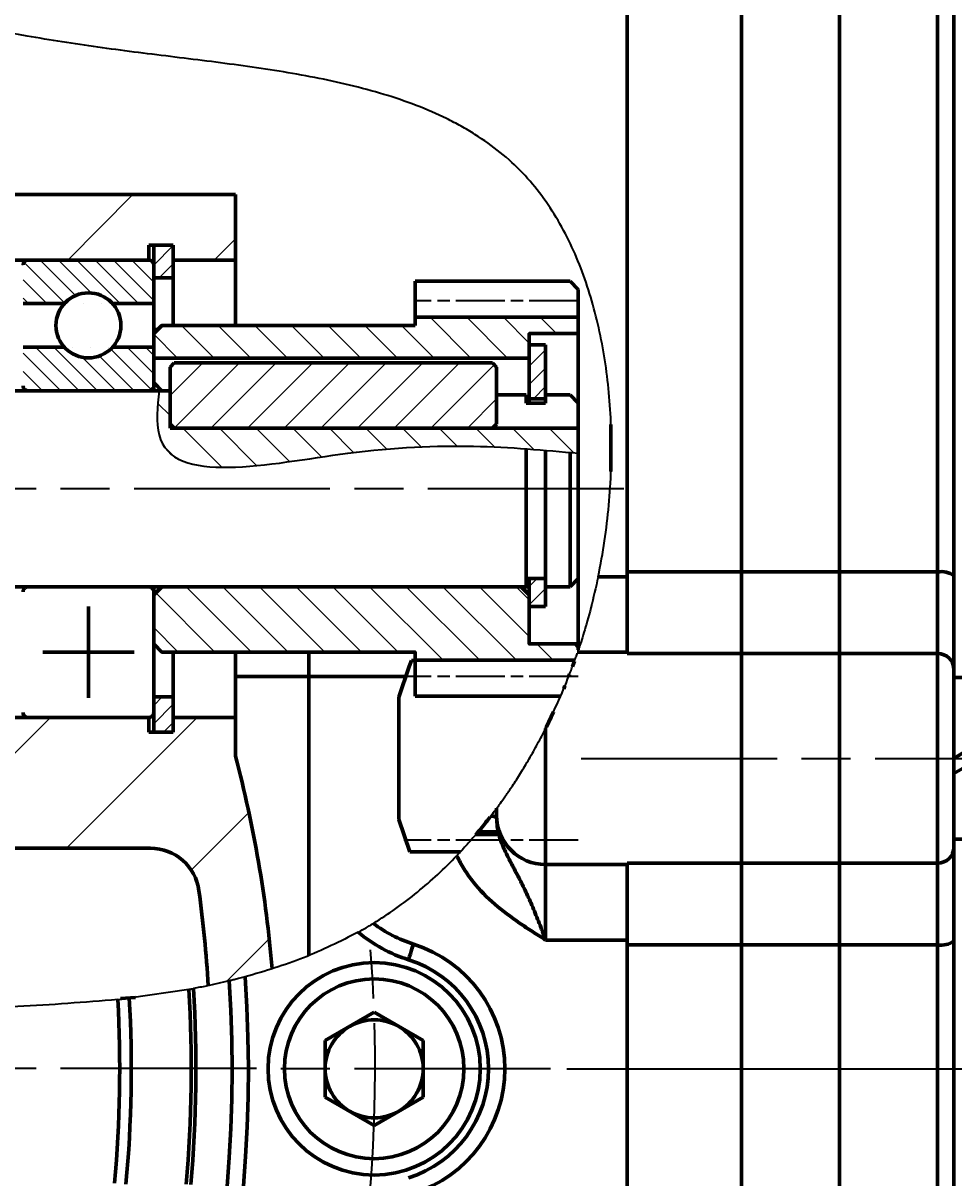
# Model space of a CAD drawing. Header units: millimetres. Extents: x 7343 to 8240, y 5038 to 5694.
# Drawn here: x 7679.2 to 7736.2, y 5174.2 to 5244.9 of the extents above; entities that cross this region are included whole.
import ezdxf

# ---------------------------------------------------------------- set-up
doc = ezdxf.new("R2010")
doc.units = ezdxf.units.MM
doc.linetypes.add('AM_ISO08W050', pattern=[18, 12, -1.5, 3, -1.5])
for name, color, linetype, lineweight in [('AM_5', 3, 'Continuous', 25), ('AM_7', 4, 'AM_ISO08W050', 25), ('AM_BOR', 7, 'Continuous', 50), ('剖面线', 5, 'Continuous', 20)]:
    doc.layers.add(name, color=color, linetype=linetype, lineweight=lineweight)
doc.styles.add('工程字', font='gbenor.shx', dxfattribs={"width": 0.707, "bigfont": 'hztxt.shx'})
doc.dimstyles.new('AM_GB$0', dxfattribs={"dimtxt": 3.5, "dimasz": 2.5, "dimexe": 1, "dimexo": 1, "dimgap": 0.5, "dimtad": 1, "dimdsep": 46, "dimtxsty": '工程字', "dimcen": 0, "dimclrd": 256, "dimclre": 256, "dimclrt": 2, "dimadec": 0, "dimazin": 2, "dimtp": 0.1, "dimtm": 0.1, "dimtfac": 0.71, "dimtmove": 0, "dimatfit": 3, "dimfxl": 0, "dimlwd": -1, "dimlwe": -1, "dimarcsym": 0})
pattern_1 = [(45, (6750.2519, 4831.9371), (-0.561266, 0.561266), [])]
pattern_2 = [(45, (6629.774, 4564.3836), (-4.490128, 4.490128), [])]

# ---------------------------------------------------------------- blocks, each defined once
blk = doc.blocks.new('*D48')
at = {"layer": 'AM_5', "transparency": 16777216}
for p, q in [((7823.674, 5199.87), (7835.674, 5199.87)), ((7834.674, 5183.368), (7834.674, 5197.37)), ((7712.474, 5180.868), (7835.674, 5180.868))]:
    blk.add_line(p, q, dxfattribs=at)
for points in [[(7834.258, 5197.37), (7835.091, 5197.37), (7834.674, 5199.87)], [(7834.258, 5183.368), (7835.091, 5183.368), (7834.674, 5180.868)]]:
    blk.add_solid(points, dxfattribs=at)
at = {"layer": 'Defpoints', "color": 0}
for p in [(7822.674, 5199.87), (7834.674, 5199.87), (7711.474, 5180.868)]:
    blk.add_point(p, dxfattribs=at)
at = {"layer": 'AM_5', "color": 2, "transparency": 16777216, "insert": (7831.674, 5190.369), "char_height": 5, "attachment_point": 5, "rotation": 90, "style": '工程字'}
blk.add_mtext('19', dxfattribs=at)
blk = doc.blocks.new('*D45')
at = {"layer": 'AM_5', "transparency": 16777216}
for p, q in [((7456.68, 5182.025), (7456.68, 5283.574)), ((7822.674, 5200.87), (7822.674, 5283.574)), ((7459.18, 5282.574), (7820.174, 5282.574))]:
    blk.add_line(p, q, dxfattribs=at)
for points in [[(7459.18, 5282.991), (7459.18, 5282.157), (7456.68, 5282.574)], [(7820.174, 5282.991), (7820.174, 5282.157), (7822.674, 5282.574)]]:
    blk.add_solid(points, dxfattribs=at)
at = {"layer": 'Defpoints', "color": 0}
for p in [(7822.674, 5282.574), (7822.674, 5199.87), (7456.68, 5181.025)]:
    blk.add_point(p, dxfattribs=at)
at = {"layer": 'AM_5', "color": 2, "transparency": 16777216, "insert": (7634.731, 5285.574), "char_height": 5, "attachment_point": 5, "style": '工程字'}
blk.add_mtext('366', dxfattribs=at)

msp = doc.modelspace()

# ---------------------------------------------------------------- hatches: boundary and pattern name
at = {"layer": '剖面线'}
h = msp.add_hatch(dxfattribs=at)
h.set_pattern_fill('ANSI31', color=256, scale=2, style=0)
h.set_pattern_definition(pattern_2)
edge = h.paths.add_edge_path(flags=0)
edge.add_line((7586.18, 5236.657), (7586.18, 5198.073))
edge.add_spline(control_points=[(7586.18, 5198.073), (7587.314, 5196.162), (7588.646, 5194.426), (7590.18, 5192.921)], knot_values=[0.088397, 0.088397, 0.088397, 0.088397, 0.108326, 0.108326, 0.108326, 0.108326], weights=[1, 1, 1, 1], degree=3, periodic=0)
edge.add_line((7590.18, 5192.921), (7590.18, 5198.37))
edge.add_line((7590.18, 5198.37), (7596.18, 5198.37))
edge.add_arc((7596.18, 5201.37), 3, 270, 360)
edge.add_line((7599.18, 5201.37), (7599.18, 5202.37))
edge.add_line((7599.18, 5202.37), (7591.18, 5202.37))
edge.add_line((7591.18, 5202.37), (7591.18, 5204.37))
edge.add_line((7591.18, 5204.37), (7589.18, 5204.37))
edge.add_line((7589.18, 5204.37), (7589.18, 5228.37))
edge.add_line((7589.18, 5228.37), (7591.18, 5228.37))
edge.add_line((7591.18, 5228.37), (7591.18, 5230.37))
edge.add_line((7591.18, 5230.37), (7599.18, 5230.37))
edge.add_line((7599.18, 5230.37), (7599.18, 5245.212))
edge.add_arc((7621.18, 5180.87), 68, 105, 108.8765, ccw=False)
edge.add_line((7603.581, 5246.553), (7603.847, 5245.558))
edge.add_arc((7605.779, 5246.075), 2, 195, 283.28942)
edge.add_arc((7621.18, 5180.87), 65, 76.71058, 103.28942, ccw=False)
edge.add_arc((7636.582, 5246.075), 2, 256.71058, 345)
edge.add_line((7638.513, 5245.558), (7638.78, 5246.553))
edge.add_arc((7621.18, 5180.87), 68, 51.88419, 75, ccw=False)
edge.add_line((7663.153, 5234.37), (7654.18, 5234.37))
edge.add_line((7654.18, 5234.37), (7654.18, 5228.37))
edge.add_line((7654.18, 5228.37), (7659.18, 5228.37))
edge.add_line((7659.18, 5228.37), (7659.18, 5230.37))
edge.add_line((7659.18, 5230.37), (7686.88, 5230.37))
edge.add_line((7686.88, 5230.37), (7686.88, 5231.27))
edge.add_line((7686.88, 5231.27), (7688.38, 5231.27))
edge.add_line((7688.38, 5231.27), (7688.38, 5230.37))
edge.add_line((7688.38, 5230.37), (7692.18, 5230.37))
edge.add_line((7692.18, 5230.37), (7692.18, 5234.37))
edge.add_line((7692.18, 5234.37), (7672.026, 5234.37))
edge.add_arc((7620.18, 5180.87), 74.5, 45.89951, 59.21122)
edge.add_line((7658.315, 5244.87), (7675.009, 5244.87))
edge.add_spline(control_points=[(7675.009, 5244.87), (7657.894, 5248.157), (7634.01, 5256.235), (7597.891, 5254.495), (7588.183, 5242.507), (7585.877, 5237.971)], knot_values=[0.690379, 0.690379, 0.690379, 0.690379, 0.839999, 0.930271, 0.973501, 0.973501, 0.973501, 0.973501], weights=[1, 1, 1, 1, 1, 1], degree=3, periodic=0)
edge.add_arc((7583.18, 5236.657), 3, 0, 25.9685, ccw=False)
h = msp.add_hatch(dxfattribs=at)
h.set_pattern_fill('ANSI31', color=256, scale=0.25)
h.set_pattern_definition(pattern_1)
h.paths.add_polyline_path([(7687.18, 5229.271), (7688.38, 5229.271), (7688.38, 5231.27), (7687.18, 5231.27)])
h.paths.add_polyline_path([(7688.38, 5203.627), (7687.18, 5203.627), (7687.18, 5202.67), (7687.18, 5201.47), (7688.38, 5201.47)])
h = msp.add_hatch(dxfattribs=at)
h.set_pattern_fill('ANSI31', color=256, scale=0.25, angle=90)
h.set_pattern_definition([(135, (6838.2535, 4831.9371), (-0.561266, -0.561266), [])])
edge = h.paths.add_edge_path()
edge.add_spline(control_points=[(7687.182, 5230.07), (7687.18, 5230.097), (7687.175, 5230.158), (7687.132, 5230.245), (7687.061, 5230.317), (7686.973, 5230.362), (7686.91, 5230.367), (7686.882, 5230.37)], knot_values=[0, 0, 0, 0, 0.173364, 0.388024, 0.602686, 0.817349, 1, 1, 1, 1], degree=3, periodic=0)
edge.add_line((7686.882, 5230.37), (7679.482, 5230.37))
edge.add_spline(control_points=[(7679.482, 5230.37), (7679.466, 5230.369), (7679.417, 5230.367), (7679.337, 5230.339), (7679.256, 5230.276), (7679.201, 5230.189), (7679.183, 5230.116), (7679.182, 5230.076), (7679.182, 5230.07)], knot_values=[0, 0, 0, 0, 0.099601, 0.314257, 0.528911, 0.743572, 0.958229, 1, 1, 1, 1], degree=3, periodic=0)
edge.add_line((7679.182, 5230.07), (7679.182, 5228.37))
edge.add_line((7679.182, 5228.37), (7679.182, 5227.703))
edge.add_line((7679.182, 5227.703), (7681.705, 5227.703))
edge.add_arc((7683.182, 5226.37), 1.99, 42.06856, 137.93144, ccw=False)
edge.add_line((7684.659, 5227.703), (7687.182, 5227.703))
edge.add_line((7687.182, 5227.703), (7687.182, 5230.07))
edge = h.paths.add_edge_path()
edge.add_line((7687.182, 5225.036), (7684.659, 5225.036))
edge.add_arc((7683.182, 5226.37), 1.99, 222.06856, 317.93144, ccw=False)
edge.add_line((7681.705, 5225.036), (7679.182, 5225.036))
edge.add_line((7679.182, 5225.036), (7679.182, 5222.67))
edge.add_spline(control_points=[(7679.182, 5222.67), (7679.183, 5222.647), (7679.187, 5222.592), (7679.223, 5222.507), (7679.291, 5222.431), (7679.381, 5222.379), (7679.448, 5222.373), (7679.482, 5222.37)], knot_values=[0, 0, 0, 0, 0.14166, 0.356349, 0.571042, 0.785732, 1, 1, 1, 1], degree=3, periodic=0)
edge.add_line((7679.482, 5222.37), (7686.882, 5222.37))
edge.add_spline(control_points=[(7686.882, 5222.37), (7686.892, 5222.37), (7686.937, 5222.371), (7687.013, 5222.394), (7687.097, 5222.452), (7687.157, 5222.536), (7687.18, 5222.613), (7687.181, 5222.658), (7687.182, 5222.67)], knot_values=[0, 0, 0, 0, 0.067689, 0.282335, 0.496981, 0.711638, 0.926291, 1, 1, 1, 1], degree=3, periodic=0)
edge.add_line((7687.182, 5222.67), (7687.182, 5225.036))
h = msp.add_hatch(dxfattribs=at)
h.set_pattern_fill('ANSI31', color=256, scale=0.5, angle=-90)
h.set_pattern_definition([(315, (7505.6573, 5366.9445), (1.122532, 1.122532), [])])
h.paths.add_polyline_path([(7710.18, 5210.37), (7710.18, 5206.87), (7713.18, 5206.87), (7713.18, 5205.87), (7703.18, 5205.87), (7703.18, 5206.37), (7687.68, 5206.37), (7687.18, 5206.87), (7687.18, 5209.87), (7687.68, 5210.37)])
h.paths.add_polyline_path([(7687.68, 5226.37), (7687.18, 5225.87), (7687.18, 5224.37), (7710.18, 5224.37), (7710.18, 5225.87), (7713.18, 5225.87), (7713.18, 5226.87), (7703.18, 5226.87), (7703.18, 5226.37)])
h = msp.add_hatch(dxfattribs=at)
h.set_pattern_fill('ANSI31', color=256, scale=0.25)
h.set_pattern_definition(pattern_1)
h.paths.add_polyline_path([(7710.18, 5221.87), (7711.18, 5221.87), (7711.18, 5222.37), (7711.18, 5225.17), (7710.18, 5225.17)])
h.paths.add_polyline_path([(7711.18, 5210.37), (7711.18, 5210.37), (7711.18, 5210.87), (7710.18, 5210.87), (7710.18, 5209.157), (7711.18, 5209.157)])
h = msp.add_hatch(dxfattribs=at)
h.set_pattern_fill('ANSI31', color=256, scale=0.5)
h.set_pattern_definition([(45, (6750.2519, 4831.9371), (-1.122532, 1.122532), [])])
h.paths.add_polyline_path([(7688.43, 5224.07), (7688.18, 5223.82), (7688.18, 5220.32), (7688.43, 5220.07), (7707.93, 5220.07), (7708.18, 5220.32), (7708.18, 5223.82), (7707.93, 5224.07)])
h = msp.add_hatch(dxfattribs=at)
h.set_pattern_fill('ANSI31', color=256, scale=0.5, angle=90)
h.set_pattern_definition([(135, (6750.2519, 4831.9371), (-1.122532, -1.122532), [])])
edge = h.paths.add_edge_path()
edge.add_spline(control_points=[(7687.506, 5222.37), (7687.412, 5221.385), (7686.919, 5216.177), (7699.648, 5219.188), (7706.815, 5219.047), (7709.98, 5218.817)], knot_values=[0, 0, 0, 0, 2.705452, 14.312706, 24.828148, 24.828148, 24.828148, 24.828148], degree=3, periodic=0)
edge.add_spline(control_points=[(7709.98, 5218.817), (7710.384, 5218.788), (7710.783, 5218.756), (7711.18, 5218.723)], knot_values=[24.828148, 24.828148, 24.828148, 24.828148, 26.168327, 26.168327, 26.168327, 26.168327], degree=3, periodic=0)
edge.add_spline(control_points=[(7711.18, 5218.723), (7711.683, 5218.68), (7712.182, 5218.635), (7712.68, 5218.589)], knot_values=[26.168327, 26.168327, 26.168327, 26.168327, 27.865966, 27.865966, 27.865966, 27.865966], degree=3, periodic=0)
edge.add_spline(control_points=[(7712.68, 5218.589), (7712.847, 5218.574), (7713.014, 5218.558), (7713.18, 5218.543)], knot_values=[27.865966, 27.865966, 27.865966, 27.865966, 28.434342, 28.434342, 28.434342, 28.434342], degree=3, periodic=0)
edge.add_line((7713.18, 5218.543), (7713.18, 5220.07))
edge.add_line((7713.18, 5220.07), (7688.18, 5220.07))
edge.add_line((7688.18, 5220.07), (7688.18, 5222.37))
edge.add_line((7688.18, 5222.37), (7687.506, 5222.37))
h = msp.add_hatch(dxfattribs=at)
h.set_pattern_fill('ANSI31', color=256, scale=2, style=0)
h.set_pattern_definition(pattern_2)
edge = h.paths.add_edge_path(flags=0)
edge.add_arc((7620.18, 5180.87), 74.5, 4.70422, 14.88509)
edge.add_line((7692.18, 5200.007), (7692.18, 5202.37))
edge.add_line((7692.18, 5202.37), (7688.38, 5202.37))
edge.add_line((7688.38, 5202.37), (7688.38, 5201.47))
edge.add_line((7688.38, 5201.47), (7686.88, 5201.47))
edge.add_line((7686.88, 5201.47), (7686.88, 5202.37))
edge.add_line((7686.88, 5202.37), (7659.18, 5202.37))
edge.add_line((7659.18, 5202.37), (7659.18, 5204.37))
edge.add_line((7659.18, 5204.37), (7654.18, 5204.37))
edge.add_line((7654.18, 5204.37), (7654.18, 5198.37))
edge.add_line((7654.18, 5198.37), (7652.18, 5198.37))
edge.add_line((7652.18, 5198.37), (7652.18, 5183.751))
edge.add_spline(control_points=[(7652.18, 5183.751), (7653.511, 5183.813), (7654.843, 5183.876), (7656.18, 5183.937)], knot_values=[0.294277, 0.294277, 0.294277, 0.294277, 0.306249, 0.306249, 0.306249, 0.306249], weights=[1, 1, 1, 1], degree=3, periodic=0)
edge.add_line((7656.18, 5183.937), (7656.18, 5191.37))
edge.add_arc((7659.18, 5191.37), 3, 90, 180, ccw=False)
edge.add_line((7659.18, 5194.37), (7686.979, 5194.37))
edge.add_arc((7686.979, 5191.37), 3, 7.63786, 90, ccw=False)
edge.add_arc((7608.68, 5180.87), 82, 3.55956, 7.63786, ccw=False)
edge.add_spline(control_points=[(7690.522, 5185.961), (7691.855, 5186.239), (7693.16, 5186.574), (7694.429, 5186.98)], knot_values=[0.405149, 0.405149, 0.405149, 0.405149, 0.417133, 0.417133, 0.417133, 0.417133], weights=[1, 1, 1, 1], degree=3, periodic=0)

# ---------------------------------------------------------------- linework, layer by layer
at = {"layer": 'AM_5'}
msp.add_line((7689.327, 5185.727), (7685.684, 5185.19), dxfattribs=at)
for points, knots in [([(7714.395, 5210.988), (7714.698, 5212.446), (7714.914, 5213.905), (7715.114, 5216.09), (7715.159, 5216.82), (7715.21, 5218.256), (7715.214, 5218.965), (7715.17, 5221.067), (7715.062, 5222.433), (7714.783, 5224.432), (7714.67, 5225.089), (7714.402, 5226.387), (7714.248, 5227.021), (7713.729, 5228.874), (7713.305, 5230.047), (7712.532, 5231.714), (7712.252, 5232.254), (7711.638, 5233.303), (7711.304, 5233.813), (7710.575, 5234.795), (7710.185, 5235.261), (7709.342, 5236.144), (7708.889, 5236.561), (7707.919, 5237.346), (7707.401, 5237.714), (7706.574, 5238.233), (7706.29, 5238.401), (7705.713, 5238.72), (7705.418, 5238.874), (7703.918, 5239.608), (7702.629, 5240.095), (7700.584, 5240.715), (7699.883, 5240.903), (7698.472, 5241.243), (7697.758, 5241.396), (7695.597, 5241.817), (7694.131, 5242.046), (7691.176, 5242.457), (7689.687, 5242.639), (7687.456, 5242.913), (7686.714, 5243.005), (7685.234, 5243.196), (7684.497, 5243.295), (7682.298, 5243.607), (7680.85, 5243.833), (7676.581, 5244.551), (7673.824, 5245.086), (7671.166, 5245.642)], [0, 0, 0, 0, 0.0625, 0.0625, 0.09375, 0.09375, 0.125, 0.125, 0.1875, 0.1875, 0.21875, 0.21875, 0.25, 0.25, 0.3125, 0.3125, 0.34375, 0.34375, 0.375, 0.375, 0.40625, 0.40625, 0.4375, 0.4375, 0.46875, 0.46875, 0.484375, 0.484375, 0.5, 0.5, 0.5625, 0.5625, 0.59375, 0.59375, 0.625, 0.625, 0.6875, 0.6875, 0.75, 0.75, 0.78125, 0.78125, 0.8125, 0.8125, 0.875, 0.875, 1, 1, 1, 1]), ([(7714.395, 5210.988), (7714.248, 5210.331), (7713.953, 5209.018), (7713.507, 5207.498), (7713.182, 5206.503), (7713.148, 5206.406), (7713.132, 5206.361)], [0, 0, 0, 0, 0.258427, 0.516853, 0.773794, 1, 1, 1, 1]), ([(7711.18, 5201.703), (7711.503, 5202.378), (7712.151, 5203.731), (7712.762, 5205.307), (7713.095, 5206.25), (7713.108, 5206.291), (7713.114, 5206.308)], [0, 0, 0, 0, 0.274192, 0.549182, 0.805722, 1, 1, 1, 1]), ([(7708.18, 5196.812), (7708.18, 5196.812), (7708.196, 5196.833), (7708.253, 5196.911), (7708.278, 5196.944), (7708.339, 5197.028), (7708.375, 5197.078), (7708.5, 5197.251), (7708.604, 5197.397), (7708.854, 5197.755), (7708.996, 5197.963), (7709.304, 5198.428), (7709.472, 5198.689), (7709.729, 5199.101), (7709.816, 5199.243), (7709.992, 5199.534), (7710.081, 5199.685), (7710.346, 5200.14), (7710.519, 5200.449), (7710.859, 5201.077), (7711.024, 5201.392), (7711.18, 5201.703)], [0, 0, 0, 0, 0.125, 0.125, 0.1875, 0.1875, 0.25, 0.25, 0.375, 0.375, 0.5, 0.5, 0.625, 0.625, 0.6875, 0.6875, 0.75, 0.75, 0.875, 0.875, 1, 1, 1, 1]), ([(7707.822, 5196.338), (7707.698, 5196.178), (7707.562, 5196.004), (7707.266, 5195.637), (7707.106, 5195.443), (7706.755, 5195.029), (7706.569, 5194.816), (7706.174, 5194.376), (7705.962, 5194.148), (7705.744, 5193.92)], [0, 0, 0, 0, 0.25, 0.25, 0.5, 0.5, 0.75, 0.75, 1, 1, 1, 1]), ([(7708.18, 5196.812), (7708.18, 5196.812), (7708.144, 5196.763), (7708.016, 5196.592), (7707.928, 5196.475), (7707.822, 5196.338)], [0, 0, 0, 0, 0.5, 0.5, 1, 1, 1, 1]), ([(7700.632, 5189.771), (7701.098, 5190.057), (7701.556, 5190.36), (7702.454, 5190.998), (7702.896, 5191.336), (7704.181, 5192.383), (7704.985, 5193.13), (7705.744, 5193.92)], [0, 0, 0, 0, 0.25, 0.25, 0.5, 0.5, 1, 1, 1, 1]), ([(7699.707, 5189.231), (7698.603, 5188.673), (7696.381, 5187.549), (7693.99, 5186.85), (7692.787, 5186.498)], [0, 0, 0, 0, 0.496491, 1, 1, 1, 1]), ([(7699.707, 5189.231), (7699.817, 5189.293), (7700.039, 5189.418), (7700.329, 5189.588), (7700.535, 5189.712), (7700.623, 5189.766), (7700.63, 5189.77), (7700.632, 5189.771)], [0, 0, 0, 0, 0.2343, 0.468865, 0.695029, 0.905979, 1, 1, 1, 1]), ([(7692.787, 5186.498), (7692.675, 5186.469), (7692.451, 5186.409), (7692.152, 5186.334), (7691.929, 5186.279), (7691.82, 5186.252), (7691.806, 5186.249), (7691.801, 5186.248)], [0, 0, 0, 0, 0.22312, 0.446332, 0.667204, 0.884488, 1, 1, 1, 1]), ([(7689.327, 5185.727), (7689.397, 5185.74), (7689.539, 5185.766), (7689.608, 5185.779), (7689.615, 5185.781), (7689.617, 5185.781)], [0, 0, 0, 0, 0.443025, 0.886112, 1, 1, 1, 1]), ([(7691.801, 5186.248), (7691.335, 5186.14), (7690.607, 5185.972), (7689.878, 5185.831), (7689.617, 5185.781)], [0, 0, 0, 0, 0.641824, 1, 1, 1, 1]), ([(7684.98, 5185.112), (7682.939, 5184.945), (7678.843, 5184.611), (7674.734, 5184.538), (7672.672, 5184.501)], [0, 0, 0, 0, 0.498414, 1, 1, 1, 1]), ([(7684.98, 5185.112), (7685.092, 5185.124), (7685.316, 5185.148), (7685.55, 5185.174), (7685.658, 5185.187), (7685.684, 5185.19)], [0, 0, 0, 0, 0.42987, 0.859743, 1, 1, 1, 1])]:
    msp.add_open_spline(points, degree=3, knots=knots, dxfattribs=at)
msp.add_spline([(7687.506, 5222.37), (7687.506, 5219.664), (7699.059, 5218.543), (7713.18, 5218.543)], degree=3, dxfattribs=at)
at = {"layer": 'AM_7', "ltscale": 0.25}
for p, q in [((7713.18, 5227.87), (7703.18, 5227.87)), ((7713.18, 5204.87), (7702.506, 5204.87)), ((7713.18, 5194.87), (7702.506, 5194.87))]:
    msp.add_line(p, q, dxfattribs=at)
at = {"layer": 'AM_7'}
for p, q in [((7715.974, 5216.37), (7588.386, 5216.37)), ((7713.357, 5199.87), (7822.674, 5199.87)), ((7711.474, 5180.868), (7453.886, 5181.026))]:
    msp.add_line(p, q, dxfattribs=at)
msp.add_arc((7608.68, 5180.931), 92.061, 354.2326, 5.39763, dxfattribs=at)
at = {"layer": 'AM_BOR'}
for p, q in [((7716.18, 5250.603), (7716.18, 5211.277)), ((7723.18, 5250.603), (7723.18, 5211.277)), ((7729.18, 5250.603), (7729.18, 5211.277)), ((7735.18, 5211.277), (7735.18, 5250.603)), ((7736.18, 5249.627), (7736.18, 5211.058)), ((7672.026, 5234.37), (7692.18, 5234.37)), ((7692.18, 5234.37), (7692.18, 5230.37)), ((7688.38, 5231.27), (7686.88, 5231.27)), ((7686.88, 5231.27), (7686.88, 5230.37)), ((7687.18, 5231.27), (7688.38, 5231.27)), ((7687.18, 5229.271), (7687.18, 5231.27)), ((7688.38, 5230.37), (7688.38, 5231.27)), ((7688.38, 5229.271), (7688.38, 5231.27)), ((7686.88, 5230.37), (7659.18, 5230.37)), ((7686.88, 5230.37), (7679.48, 5230.37)), ((7692.18, 5230.37), (7688.38, 5230.37)), ((7692.18, 5226.37), (7692.18, 5230.37)), ((7687.18, 5227.703), (7687.18, 5230.07)), ((7688.38, 5229.271), (7687.18, 5229.271)), ((7688.38, 5226.37), (7688.38, 5229.271)), ((7703.18, 5229.07), (7712.68, 5229.07)), ((7703.18, 5226.37), (7703.18, 5229.07)), ((7713.18, 5228.57), (7712.68, 5229.07)), ((7713.18, 5216.37), (7713.18, 5228.57)), ((7679.182, 5227.703), (7681.705, 5227.703)), ((7684.659, 5227.703), (7687.182, 5227.703)), ((7687.18, 5225.87), (7687.18, 5227.703)), ((7713.18, 5226.87), (7703.18, 5226.87)), ((7687.18, 5225.87), (7687.68, 5226.37)), ((7687.18, 5225.87), (7687.68, 5226.37)), ((7687.423, 5226.113), (7687.18, 5226.113)), ((7687.18, 5222.87), (7687.18, 5225.87)), ((7687.18, 5222.87), (7687.18, 5225.87)), ((7687.68, 5226.37), (7703.18, 5226.37)), ((7710.18, 5225.87), (7713.18, 5225.87)), ((7710.18, 5221.87), (7710.18, 5225.87)), ((7710.18, 5225.17), (7711.18, 5225.17)), ((7710.18, 5221.87), (7710.18, 5225.17)), ((7711.18, 5221.87), (7711.18, 5225.17)), ((7681.705, 5225.036), (7679.182, 5225.036)), ((7687.182, 5225.036), (7684.659, 5225.036)), ((7687.18, 5222.67), (7687.18, 5225.036)), ((7687.18, 5224.37), (7710.18, 5224.37)), ((7688.43, 5224.07), (7688.18, 5223.82)), ((7688.18, 5220.32), (7688.18, 5223.82)), ((7688.43, 5224.07), (7707.93, 5224.07)), ((7708.18, 5223.82), (7707.93, 5224.07)), ((7708.18, 5223.82), (7708.18, 5220.32)), ((7688.18, 5222.37), (7659.18, 5222.37)), ((7688.18, 5222.37), (7659.18, 5222.37)), ((7679.48, 5222.37), (7686.88, 5222.37)), ((7687.68, 5222.37), (7687.18, 5222.87)), ((7687.18, 5222.37), (7687.18, 5222.87)), ((7687.68, 5222.37), (7687.18, 5222.87)), ((7687.18, 5222.67), (7687.18, 5222.37)), ((7687.68, 5222.37), (7688.18, 5222.37)), ((7688.18, 5222.37), (7688.18, 5220.07)), ((7711.18, 5221.87), (7711.18, 5222.37)), ((7711.18, 5222.37), (7711.18, 5221.612)), ((7709.98, 5222.112), (7708.18, 5222.112)), ((7709.98, 5222.112), (7709.98, 5221.612)), ((7711.18, 5221.87), (7710.18, 5221.87)), ((7710.18, 5221.87), (7710.18, 5221.612)), ((7712.68, 5222.112), (7711.18, 5222.112)), ((7713.18, 5221.612), (7712.68, 5222.112)), ((7713.18, 5221.87), (7713.18, 5210.87)), ((7713.18, 5221.87), (7713.18, 5218.37)), ((7711.18, 5221.612), (7709.98, 5221.612)), ((7688.43, 5220.07), (7688.18, 5220.32)), ((7708.18, 5220.32), (7707.93, 5220.07)), ((7715.18, 5217.418), (7715.18, 5220.306)), ((7688.18, 5220.07), (7713.18, 5220.07)), ((7707.93, 5220.07), (7688.43, 5220.07)), ((7709.98, 5218.817), (7709.98, 5214.37)), ((7711.18, 5218.723), (7711.18, 5214.37)), ((7712.68, 5218.37), (7712.68, 5218.589)), ((7712.68, 5218.37), (7712.68, 5214.37)), ((7713.18, 5218.37), (7713.18, 5214.37)), ((7713.18, 5216.37), (7713.18, 5206.502)), ((7709.98, 5214.37), (7709.98, 5210.37)), ((7711.18, 5214.37), (7711.18, 5210.37)), ((7712.68, 5210.37), (7712.68, 5214.37)), ((7713.18, 5214.37), (7713.18, 5210.87)), ((7716.18, 5211.277), (7723.18, 5211.277)), ((7716.18, 5206.286), (7716.18, 5211.277)), ((7723.18, 5211.277), (7723.18, 5206.286)), ((7723.18, 5211.277), (7729.18, 5211.277)), ((7729.18, 5211.277), (7729.18, 5206.286)), ((7735.18, 5211.277), (7729.18, 5211.277)), ((7735.18, 5206.286), (7735.18, 5211.277)), ((7736.18, 5211.058), (7736.18, 5205.299)), ((7659.18, 5210.37), (7709.98, 5210.37)), ((7659.18, 5210.37), (7709.98, 5210.37)), ((7686.88, 5210.37), (7679.48, 5210.37)), ((7687.18, 5210.378), (7687.18, 5210.07)), ((7687.18, 5209.87), (7687.68, 5210.37)), ((7687.18, 5209.87), (7687.18, 5210.37)), ((7687.68, 5210.37), (7687.18, 5209.87)), ((7709.68, 5210.37), (7687.68, 5210.37)), ((7687.68, 5210.37), (7710.18, 5210.37)), ((7709.68, 5210.37), (7710.18, 5209.87)), ((7711.18, 5210.87), (7709.98, 5210.87)), ((7709.98, 5210.87), (7709.98, 5210.37)), ((7709.98, 5210.87), (7711.18, 5210.87)), ((7710.18, 5210.87), (7711.18, 5210.87)), ((7710.18, 5209.157), (7710.18, 5210.87)), ((7710.18, 5210.87), (7710.18, 5206.87)), ((7711.18, 5209.157), (7711.18, 5210.87)), ((7711.18, 5210.37), (7711.18, 5210.87)), ((7711.18, 5210.37), (7712.68, 5210.37)), ((7711.18, 5210.37), (7712.68, 5210.37)), ((7713.18, 5210.87), (7712.68, 5210.37)), ((7712.68, 5210.37), (7713.18, 5210.87)), ((7714.395, 5210.988), (7716.18, 5210.988)), ((7687.18, 5207.703), (7687.18, 5210.07)), ((7687.18, 5206.87), (7687.18, 5209.87)), ((7687.18, 5209.87), (7687.18, 5206.87)), ((7683.182, 5209.17), (7683.182, 5203.57)), ((7711.18, 5209.157), (7710.18, 5209.157)), ((7710.18, 5209.155), (7711.18, 5209.155)), ((7711.18, 5209.157), (7711.18, 5209.155)), ((7687.68, 5206.37), (7687.18, 5206.87)), ((7687.18, 5205.036), (7687.18, 5206.87)), ((7687.68, 5206.37), (7687.18, 5206.87)), ((7687.264, 5206.786), (7687.18, 5206.786)), ((7710.18, 5206.87), (7713.18, 5206.87)), ((7680.382, 5206.37), (7685.982, 5206.37)), ((7687.68, 5206.37), (7703.18, 5206.37)), ((7687.68, 5206.37), (7703.18, 5206.37)), ((7688.38, 5203.627), (7688.38, 5206.37)), ((7692.18, 5202.37), (7692.18, 5206.37)), ((7696.68, 5206.37), (7696.68, 5204.87)), ((7703.18, 5206.37), (7703.18, 5203.67)), ((7716.18, 5206.37), (7713.114, 5206.37)), ((7723.18, 5206.286), (7716.18, 5206.286)), ((7723.18, 5206.286), (7723.18, 5193.453)), ((7729.18, 5206.286), (7723.18, 5206.286)), ((7729.18, 5206.286), (7729.18, 5193.453)), ((7735.18, 5206.286), (7729.18, 5206.286)), ((7735.18, 5193.453), (7735.18, 5206.286)), ((7702.18, 5203.619), (7702.831, 5205.491)), ((7702.963, 5205.861), (7702.831, 5205.491)), ((7703.18, 5205.861), (7702.963, 5205.861)), ((7712.96, 5205.87), (7703.18, 5205.87)), ((7712.946, 5205.828), (7712.821, 5205.484)), ((7687.18, 5202.67), (7687.18, 5205.036)), ((7696.68, 5204.87), (7692.18, 5204.87)), ((7702.671, 5204.87), (7696.68, 5204.87)), ((7696.68, 5204.87), (7696.68, 5187.834)), ((7712.602, 5204.905), (7712.65, 5205.03)), ((7736.18, 5205.299), (7736.18, 5194.44)), ((7737.78, 5204.81), (7736.18, 5204.81)), ((7712.364, 5204.308), (7712.288, 5204.123)), ((7687.18, 5203.627), (7688.38, 5203.627)), ((7687.18, 5201.47), (7687.18, 5203.627)), ((7688.38, 5201.47), (7688.38, 5203.627)), ((7702.18, 5196.12), (7702.18, 5203.619)), ((7703.18, 5203.67), (7712.097, 5203.67)), ((7711.232, 5201.806), (7711.668, 5202.712)), ((7659.18, 5202.37), (7686.88, 5202.37)), ((7679.48, 5202.37), (7686.88, 5202.37)), ((7686.88, 5202.37), (7686.88, 5201.47)), ((7688.38, 5202.37), (7692.18, 5202.37)), ((7688.38, 5201.47), (7688.38, 5202.37)), ((7692.18, 5202.37), (7692.18, 5200.007)), ((7711.201, 5201.747), (7711.341, 5202.026)), ((7711.341, 5202.026), (7711.448, 5202.246)), ((7686.88, 5201.47), (7688.38, 5201.47)), ((7688.38, 5201.47), (7687.18, 5201.47)), ((7711.18, 5201.703), (7711.18, 5193.37)), ((7708.18, 5196.37), (7708.18, 5196.812)), ((7708.18, 5196.24), (7708.18, 5196.37)), ((7702.864, 5194.154), (7702.18, 5196.12)), ((7706.909, 5195.211), (7707.038, 5195.364)), ((7708.413, 5195.211), (7706.909, 5195.211)), ((7708.354, 5195.364), (7707.038, 5195.364)), ((7736.18, 5194.93), (7737.78, 5194.93)), ((7659.18, 5194.37), (7686.979, 5194.37)), ((7705.965, 5194.154), (7702.864, 5194.154)), ((7736.18, 5194.44), (7736.18, 5188.682)), ((7711.18, 5193.37), (7716.18, 5193.37)), ((7711.18, 5193.37), (7711.18, 5188.751)), ((7716.18, 5193.453), (7723.18, 5193.453)), ((7716.18, 5188.462), (7716.18, 5193.453)), ((7723.18, 5193.453), (7723.18, 5188.462)), ((7723.18, 5193.453), (7729.18, 5193.453)), ((7729.18, 5193.453), (7729.18, 5188.462)), ((7735.18, 5193.453), (7729.18, 5193.453)), ((7735.18, 5188.462), (7735.18, 5193.453)), ((7716.18, 5188.751), (7711.18, 5188.751)), ((7723.18, 5188.462), (7716.18, 5188.462)), ((7716.18, 5188.462), (7716.18, 5149.136)), ((7723.18, 5188.462), (7723.18, 5149.136)), ((7729.18, 5188.462), (7723.18, 5188.462)), ((7729.18, 5188.462), (7729.18, 5149.136)), ((7735.18, 5188.462), (7729.18, 5188.462)), ((7735.18, 5149.136), (7735.18, 5188.462)), ((7736.18, 5188.682), (7736.18, 5150.112)), ((7685.148, 5185.173), (7686.057, 5185.235)), ((7697.68, 5182.602), (7700.68, 5184.334)), ((7700.68, 5184.334), (7703.68, 5182.602)), ((7697.68, 5179.138), (7697.68, 5182.602)), ((7703.68, 5182.602), (7703.68, 5179.138)), ((7700.68, 5177.406), (7697.68, 5179.138)), ((7703.68, 5179.138), (7700.68, 5177.406))]:
    msp.add_line(p, q, dxfattribs=at)
msp.add_lwpolyline([(7703.18, 5226.37), (7703.18, 5226.87), (7713.18, 5226.87), (7713.18, 5225.87), (7710.18, 5225.87), (7710.18, 5224.37), (7687.18, 5224.37), (7687.18, 5225.87), (7687.68, 5226.37), (7703.18, 5226.37)], close=True, dxfattribs=at)
msp.add_lwpolyline([(7703.18, 5226.37), (7703.18, 5226.87), (7713.18, 5226.87), (7713.18, 5225.87), (7710.18, 5225.87), (7710.18, 5224.37), (7687.18, 5224.37), (7687.18, 5225.87), (7687.68, 5226.37), (7703.18, 5226.37)], close=True, dxfattribs=at)
msp.add_lwpolyline([(7712.96, 5205.87), (7703.18, 5205.87), (7703.18, 5206.37), (7687.68, 5206.37), (7687.18, 5206.87), (7687.18, 5209.87), (7687.68, 5210.37), (7710.18, 5210.37), (7710.18, 5206.87), (7713.18, 5206.87), (7713.18, 5206.502)], dxfattribs=at)
msp.add_lwpolyline([(7712.96, 5205.87), (7703.18, 5205.87), (7703.18, 5206.37), (7687.68, 5206.37), (7687.18, 5206.87), (7687.18, 5209.87), (7687.68, 5210.37), (7710.18, 5210.37), (7710.18, 5206.87), (7713.18, 5206.87), (7713.18, 5206.502)], dxfattribs=at)
at = {"layer": 'AM_BOR', "flags": 128}
for points in [[(7736.18, 5199.87), (7736.716, 5200.179), (7737.25, 5200.488), (7737.78, 5200.793)], [(7737.78, 5199.87), (7737.244, 5199.56), (7736.71, 5199.252), (7736.18, 5198.946)], [(7703.082, 5188.5), (7703.077, 5188.482), (7703.06, 5188.428), (7703.032, 5188.34), (7702.994, 5188.221), (7702.949, 5188.077), (7702.897, 5187.912), (7702.841, 5187.733), (7702.782, 5187.547)]]:
    msp.add_lwpolyline(points, dxfattribs=at)
at = {"layer": 'AM_BOR'}
for centre, radius in [((7683.182, 5226.37), 1.99), ((7700.68, 5180.87), 6.5), ((7700.68, 5180.87), 5.5)]:
    msp.add_circle(centre, radius, dxfattribs=at)
for centre, radius, start, end in [((7608.68, 5180.87), 84.295, 53.19993, 3.82866), ((7608.68, 5180.87), 83.295, 54.84184, 3.70205), ((7735.418, 5209.973), 1.326, 54.91273, 100.34102), ((7735.187, 5205.293), 0.994, 0.37231, 90.36709), ((7620.18, 5180.87), 74.5, 4.70422, 14.88509), ((7707.852, 5195.747), 0.592, 56.3905, 92.92072), ((7711.18, 5196.37), 3, 180, 270), ((7686.979, 5191.37), 3, 7.63786, 90), ((7735.187, 5194.447), 0.994, 269.63288, 359.62767), ((7608.68, 5180.87), 82, 3.55956, 7.63786), ((7705.485, 5196.131), 9, 230.05973, 252.52607), ((7705.485, 5196.131), 8, 232.65653, 252.52607), ((7700.68, 5180.87), 8, 287.47393, 72.52607), ((7735.418, 5189.766), 1.326, 259.6591, 305.08715), ((7700.68, 5180.87), 7, 287.47393, 72.52607), ((7608.68, 5180.87), 80.793, 354.98558, 3.44706), ((7608.68, 5180.87), 81.085, 354.98558, 3.4726), ((7608.68, 5180.87), 76.418, 354.74426, 3.18224), ((7608.68, 5180.87), 77.125, 354.74426, 3.21134), ((7700.68, 5180.87), 3, 120, 180), ((7700.68, 5180.87), 3, 60, 120), ((7700.68, 5180.87), 3, 0, 60), ((7700.68, 5180.87), 3, 180, 240), ((7700.68, 5180.87), 3, 300, 0), ((7700.68, 5180.87), 3, 240, 300)]:
    msp.add_arc(centre, radius, start, end, dxfattribs=at)
for points, knots in [([(7679.18, 5230.07), (7679.18, 5230.076), (7679.181, 5230.116), (7679.199, 5230.189), (7679.254, 5230.276), (7679.335, 5230.339), (7679.415, 5230.367), (7679.465, 5230.369), (7679.48, 5230.37)], [0, 0, 0, 0, 0.0417707, 0.2564285, 0.4710897, 0.6857427, 0.9003947, 1, 1, 1, 1]), ([(7686.88, 5230.37), (7686.909, 5230.367), (7686.971, 5230.362), (7687.059, 5230.317), (7687.131, 5230.245), (7687.173, 5230.158), (7687.178, 5230.097), (7687.18, 5230.07)], [0, 0, 0, 0, 0.182655, 0.397315, 0.611971, 0.826637, 1, 1, 1, 1]), ([(7679.48, 5222.37), (7679.447, 5222.373), (7679.379, 5222.379), (7679.289, 5222.431), (7679.221, 5222.507), (7679.185, 5222.592), (7679.182, 5222.647), (7679.18, 5222.67)], [0, 0, 0, 0, 0.214268, 0.428955, 0.643651, 0.858339, 1, 1, 1, 1]), ([(7687.18, 5222.67), (7687.18, 5222.658), (7687.178, 5222.613), (7687.155, 5222.536), (7687.095, 5222.452), (7687.011, 5222.394), (7686.935, 5222.371), (7686.891, 5222.37), (7686.88, 5222.37)], [0, 0, 0, 0, 0.0737099, 0.288363, 0.5030164, 0.7176605, 0.9323191, 1, 1, 1, 1]), ([(7679.18, 5210.07), (7679.181, 5210.081), (7679.182, 5210.126), (7679.205, 5210.204), (7679.265, 5210.287), (7679.349, 5210.346), (7679.425, 5210.368), (7679.47, 5210.369), (7679.48, 5210.37)], [0, 0, 0, 0, 0.073709, 0.288364, 0.503017, 0.717664, 0.932312, 1, 1, 1, 1]), ([(7686.88, 5210.37), (7686.914, 5210.366), (7686.981, 5210.36), (7687.071, 5210.308), (7687.139, 5210.232), (7687.175, 5210.148), (7687.179, 5210.092), (7687.18, 5210.07)], [0, 0, 0, 0, 0.214261, 0.428956, 0.643644, 0.858339, 1, 1, 1, 1]), ([(7679.48, 5202.37), (7679.452, 5202.372), (7679.389, 5202.377), (7679.301, 5202.422), (7679.23, 5202.495), (7679.187, 5202.582), (7679.182, 5202.643), (7679.18, 5202.67)], [0, 0, 0, 0, 0.182646, 0.39731, 0.611972, 0.826637, 1, 1, 1, 1]), ([(7687.18, 5202.67), (7687.18, 5202.663), (7687.179, 5202.623), (7687.161, 5202.55), (7687.106, 5202.463), (7687.025, 5202.401), (7686.945, 5202.373), (7686.896, 5202.37), (7686.88, 5202.37)], [0, 0, 0, 0, 0.041775, 0.25643, 0.471088, 0.685744, 0.900403, 1, 1, 1, 1]), ([(7711.448, 5202.246), (7711.485, 5202.324), (7711.539, 5202.436), (7711.529, 5202.416), (7711.526, 5202.41)], [0, 0, 0, 0, 0.704672, 1, 1, 1, 1]), ([(7707.038, 5195.364), (7707.26, 5195.631), (7707.516, 5195.939), (7707.733, 5196.226), (7707.762, 5196.264)], [0, 0, 0, 0, 0.866755, 1, 1, 1, 1]), ([(7708.18, 5196.24), (7708.18, 5195.872), (7708.237, 5195.524), (7708.418, 5194.859), (7708.541, 5194.547), (7708.809, 5193.955), (7708.955, 5193.672), (7709.249, 5193.113), (7709.397, 5192.836), (7709.689, 5192.272), (7709.832, 5191.984), (7710.113, 5191.389), (7710.252, 5191.081), (7710.522, 5190.446), (7710.655, 5190.12), (7710.852, 5189.616), (7710.918, 5189.446), (7711.049, 5189.101), (7711.115, 5188.925), (7711.18, 5188.751)], [0, 0, 0, 0, 0.125, 0.125, 0.25, 0.25, 0.375, 0.375, 0.5, 0.5, 0.625, 0.625, 0.75, 0.75, 0.875, 0.875, 0.9375, 0.9375, 1, 1, 1, 1]), ([(7705.744, 5193.92), (7705.875, 5193.63), (7706.026, 5193.351), (7706.363, 5192.813), (7706.549, 5192.552), (7707.147, 5191.805), (7707.593, 5191.358), (7708.547, 5190.532), (7709.057, 5190.152), (7709.843, 5189.611), (7710.109, 5189.436), (7710.643, 5189.091), (7710.913, 5188.92), (7711.18, 5188.751)], [0, 0, 0, 0, 0.125, 0.125, 0.25, 0.25, 0.5, 0.5, 0.75, 0.75, 0.875, 0.875, 1, 1, 1, 1])]:
    msp.add_open_spline(points, degree=3, knots=knots, dxfattribs=at)

# ---------------------------------------------------------------- dimensions: what is measured, and where the dimension line sits
at = {"layer": 'AM_5'}
dim = msp.add_linear_dim(base=(7822.674, 5282.574), p1=(7456.68, 5181.025), p2=(7822.674, 5199.87), text='366', dimstyle='AM_GB$0', override={"dimtxt": 5}, dxfattribs=at)
dim.commit()
dim.dimension.update_dxf_attribs({"geometry": '*D45', "text_midpoint": (7634.731, 5282.574), "dimtype": 160})
dim = msp.add_linear_dim(base=(7834.674, 5199.87), p1=(7711.474, 5180.868), p2=(7822.674, 5199.87), angle=90, dimstyle='AM_GB$0', override={"dimtxt": 5}, dxfattribs=at)
dim.commit()
dim.dimension.update_dxf_attribs({"geometry": '*D48', "text_midpoint": (7831.674, 5190.369)})

doc.saveas('drawing.dxf')
